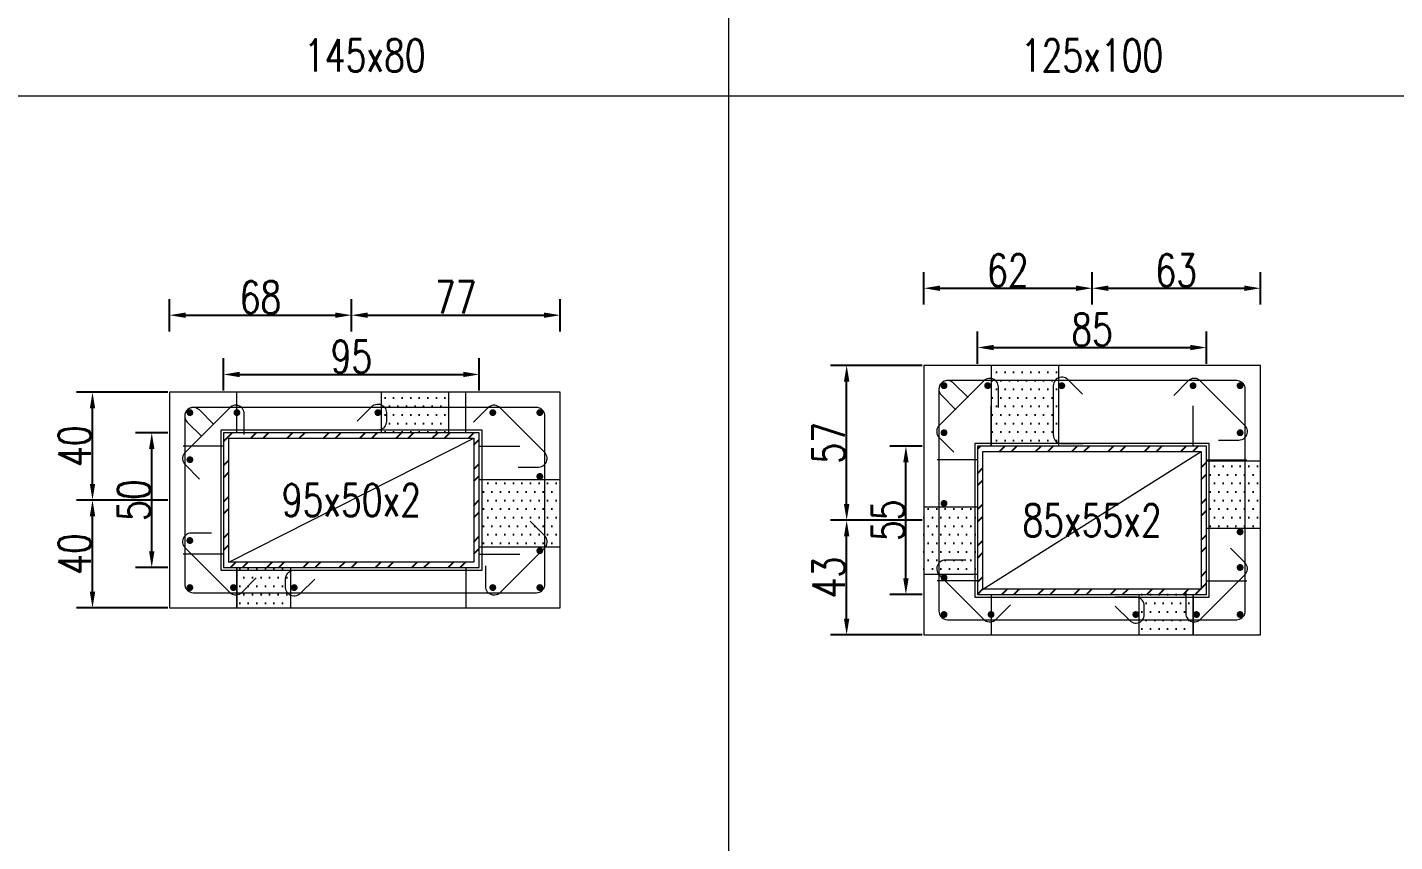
# Model space of a CAD drawing. Header units: millimetres. Extents: x 0 to 3905, y 0 to 8880.
# Drawn here: x 920 to 1427, y 7763 to 8065 of the extents above; entities that cross this region are included whole.
import ezdxf
from ezdxf.enums import TextEntityAlignment as Align

# ---------------------------------------------------------------- set-up
doc = ezdxf.new("R2010")
doc.units = ezdxf.units.MM
doc.layers.get('DEFPOINTS').update_dxf_attribs({"color": 3})
for name, color, linetype in [('Hatch線', 6, 'Continuous'), ('TC-鋼粱', 132, 'Continuous'), ('主筋斷面', 2, 'Continuous'), ('文字-斷面尺寸', 7, 'Continuous'), ('文字-輔助字', 7, 'Continuous'), ('柱斷面線', 4, 'Continuous'), ('標註字', 4, 'Continuous'), ('箍筋線', 1, 'Continuous'), ('網格線', 7, 'Continuous'), ('鋼柱', 11, 'Continuous')]:
    doc.layers.add(name, color=color, linetype=linetype)
doc.styles.add('note', font='txt.shx', dxfattribs={"width": 0.75, "height": 12})
doc.styles.add('txt', font='txt.shx', dxfattribs={"height": 0.2, "bigfont": 'chineset.shx'})
doc.dimstyles.new('RCAD_DIM', dxfattribs={"dimtxt": 12, "dimasz": 6, "dimexe": 6, "dimexo": 0.625, "dimtad": 1, "dimdec": 0, "dimdsep": 46, "dimtxsty": 'note', "dimcen": 2.5, "dimclrd": 256, "dimclre": 256, "dimclrt": 256, "dimadec": 0, "dimazin": 0, "dimtfac": 1, "dimtmove": 0, "dimatfit": 3, "dimfxl": 0, "dimtolj": 1, "dimarcsym": 0})

# ---------------------------------------------------------------- blocks, each defined once
blk = doc.blocks.new('*D660')
at = {"layer": 'DEFPOINTS', "color": 0}
for p in [(1087.5, 7936.625), (992.5, 7930), (1087.5, 7930)]:
    blk.add_point(p, dxfattribs=at)
at = {"layer": '標註字', "lineweight": -2}
for p, q in [((992.5, 7930.625), (992.5, 7942.625)), ((1087.5, 7930.625), (1087.5, 7942.625)), ((998.5, 7936.625), (1081.5, 7936.625))]:
    blk.add_line(p, q, dxfattribs=at)
at = {"layer": '標註字'}
for points in [[(998.5, 7937.625), (998.5, 7935.625), (992.5, 7936.625)], [(1081.5, 7935.625), (1081.5, 7937.625), (1087.5, 7936.625)]]:
    blk.add_solid(points, dxfattribs=at)
at = {"layer": '標註字', "insert": (1040, 7943.25), "char_height": 12, "attachment_point": 5, "style": 'note'}
blk.add_mtext('\\A1;95', dxfattribs=at)
blk = doc.blocks.new('*D661')
at = {"layer": 'DEFPOINTS', "color": 0}
for p in [(965.88, 7915), (972.5, 7915), (972.5, 7865)]:
    blk.add_point(p, dxfattribs=at)
at = {"layer": '標註字', "lineweight": -2}
for p, q in [((971.88, 7915), (959.88, 7915)), ((965.88, 7871), (965.88, 7909)), ((971.88, 7865), (959.88, 7865))]:
    blk.add_line(p, q, dxfattribs=at)
at = {"layer": '標註字'}
for points in [[(966.88, 7909), (964.88, 7909), (965.88, 7915)], [(964.88, 7871), (966.88, 7871), (965.88, 7865)]]:
    blk.add_solid(points, dxfattribs=at)
at = {"layer": '標註字', "insert": (959.25, 7890), "char_height": 12, "attachment_point": 5, "rotation": 90, "style": 'note'}
blk.add_mtext('\\A1;50', dxfattribs=at)
blk = doc.blocks.new('*D662')
at = {"layer": 'DEFPOINTS', "color": 0}
for p in [(1040, 7958.62), (972.5, 7952), (1040, 7952)]:
    blk.add_point(p, dxfattribs=at)
at = {"layer": '標註字', "lineweight": -2}
for p, q in [((972.5, 7952.62), (972.5, 7964.62)), ((1040, 7952.62), (1040, 7964.62)), ((978.5, 7958.62), (1034, 7958.62))]:
    blk.add_line(p, q, dxfattribs=at)
at = {"layer": '標註字'}
for points in [[(978.5, 7959.62), (978.5, 7957.62), (972.5, 7958.62)], [(1034, 7957.62), (1034, 7959.62), (1040, 7958.62)]]:
    blk.add_solid(points, dxfattribs=at)
at = {"layer": '標註字', "insert": (1006.25, 7965.25), "char_height": 12, "attachment_point": 5, "style": 'note'}
blk.add_mtext('\\A1;68', dxfattribs=at)
blk = doc.blocks.new('*D663')
at = {"layer": 'DEFPOINTS', "color": 0}
for p in [(1117.5, 7958.62), (1040, 7952), (1117.5, 7952)]:
    blk.add_point(p, dxfattribs=at)
at = {"layer": '標註字', "lineweight": -2}
for p, q in [((1040, 7952.62), (1040, 7964.62)), ((1117.5, 7952.62), (1117.5, 7964.62)), ((1046, 7958.62), (1111.5, 7958.62))]:
    blk.add_line(p, q, dxfattribs=at)
at = {"layer": '標註字'}
for points in [[(1046, 7959.62), (1046, 7957.62), (1040, 7958.62)], [(1111.5, 7957.62), (1111.5, 7959.62), (1117.5, 7958.62)]]:
    blk.add_solid(points, dxfattribs=at)
at = {"layer": '標註字', "insert": (1078.75, 7965.25), "char_height": 12, "attachment_point": 5, "style": 'note'}
blk.add_mtext('\\A1;77', dxfattribs=at)
blk = doc.blocks.new('*D664')
at = {"layer": 'DEFPOINTS', "color": 0}
for p in [(943.88, 7890), (972.5, 7890), (972.5, 7850)]:
    blk.add_point(p, dxfattribs=at)
at = {"layer": '標註字', "lineweight": -2}
for p, q in [((971.88, 7890), (937.88, 7890)), ((943.88, 7856), (943.88, 7884)), ((971.88, 7850), (937.88, 7850))]:
    blk.add_line(p, q, dxfattribs=at)
at = {"layer": '標註字'}
for points in [[(944.88, 7884), (942.88, 7884), (943.88, 7890)], [(942.88, 7856), (944.88, 7856), (943.88, 7850)]]:
    blk.add_solid(points, dxfattribs=at)
at = {"layer": '標註字', "insert": (937.25, 7870), "char_height": 12, "attachment_point": 5, "rotation": 90, "style": 'note'}
blk.add_mtext('\\A1;40', dxfattribs=at)
blk = doc.blocks.new('*D665')
at = {"layer": 'DEFPOINTS', "color": 0}
for p in [(943.88, 7930), (972.5, 7930), (972.5, 7890)]:
    blk.add_point(p, dxfattribs=at)
at = {"layer": '標註字', "lineweight": -2}
for p, q in [((971.88, 7930), (937.88, 7930)), ((943.88, 7896), (943.88, 7924)), ((971.88, 7890), (937.88, 7890))]:
    blk.add_line(p, q, dxfattribs=at)
at = {"layer": '標註字'}
for points in [[(944.88, 7924), (942.88, 7924), (943.88, 7930)], [(942.88, 7896), (944.88, 7896), (943.88, 7890)]]:
    blk.add_solid(points, dxfattribs=at)
at = {"layer": '標註字', "insert": (937.25, 7910), "char_height": 12, "attachment_point": 5, "rotation": 90, "style": 'note'}
blk.add_mtext('\\A1;40', dxfattribs=at)
blk = doc.blocks.new('Circle_Filled')
at = {"const_width": 0.5}
blk.add_lwpolyline([(-0.25, 0, 1), (0.25, 0, 1)], format="xyb", close=True, dxfattribs=at)
blk = doc.blocks.new('*D792')
at = {"layer": 'DEFPOINTS', "color": 0}
for p in [(1357.5, 7946.62), (1272.5, 7940), (1357.5, 7940)]:
    blk.add_point(p, dxfattribs=at)
at = {"layer": '標註字', "lineweight": -2}
for p, q in [((1272.5, 7940.62), (1272.5, 7952.62)), ((1357.5, 7940.62), (1357.5, 7952.62)), ((1278.5, 7946.62), (1351.5, 7946.62))]:
    blk.add_line(p, q, dxfattribs=at)
at = {"layer": '標註字'}
for points in [[(1278.5, 7947.62), (1278.5, 7945.62), (1272.5, 7946.62)], [(1351.5, 7945.62), (1351.5, 7947.62), (1357.5, 7946.62)]]:
    blk.add_solid(points, dxfattribs=at)
at = {"layer": '標註字', "insert": (1315, 7953.25), "char_height": 12, "attachment_point": 5, "style": 'note'}
blk.add_mtext('\\A1;85', dxfattribs=at)
blk = doc.blocks.new('*D793')
at = {"layer": 'DEFPOINTS', "color": 0}
for p in [(1245.88, 7910), (1252.5, 7910), (1252.5, 7855)]:
    blk.add_point(p, dxfattribs=at)
at = {"layer": '標註字', "lineweight": -2}
for p, q in [((1251.88, 7910), (1239.88, 7910)), ((1245.88, 7861), (1245.88, 7904)), ((1251.88, 7855), (1239.88, 7855))]:
    blk.add_line(p, q, dxfattribs=at)
at = {"layer": '標註字'}
for points in [[(1246.88, 7904), (1244.88, 7904), (1245.88, 7910)], [(1244.88, 7861), (1246.88, 7861), (1245.88, 7855)]]:
    blk.add_solid(points, dxfattribs=at)
at = {"layer": '標註字', "insert": (1239.25, 7882.5), "char_height": 12, "attachment_point": 5, "rotation": 90, "style": 'note'}
blk.add_mtext('\\A1;55', dxfattribs=at)
blk = doc.blocks.new('*D794')
at = {"layer": 'DEFPOINTS', "color": 0}
for p in [(1315, 7968.62), (1252.5, 7962), (1315, 7962)]:
    blk.add_point(p, dxfattribs=at)
at = {"layer": '標註字', "lineweight": -2}
for p, q in [((1252.5, 7962.62), (1252.5, 7974.62)), ((1315, 7962.62), (1315, 7974.62)), ((1258.5, 7968.62), (1309, 7968.62))]:
    blk.add_line(p, q, dxfattribs=at)
at = {"layer": '標註字'}
for points in [[(1258.5, 7969.62), (1258.5, 7967.62), (1252.5, 7968.62)], [(1309, 7967.62), (1309, 7969.62), (1315, 7968.62)]]:
    blk.add_solid(points, dxfattribs=at)
at = {"layer": '標註字', "insert": (1283.75, 7975.25), "char_height": 12, "attachment_point": 5, "style": 'note'}
blk.add_mtext('\\A1;62', dxfattribs=at)
blk = doc.blocks.new('*D795')
at = {"layer": 'DEFPOINTS', "color": 0}
for p in [(1377.5, 7968.62), (1315, 7962), (1377.5, 7962)]:
    blk.add_point(p, dxfattribs=at)
at = {"layer": '標註字', "lineweight": -2}
for p, q in [((1315, 7962.62), (1315, 7974.62)), ((1377.5, 7962.62), (1377.5, 7974.62)), ((1321, 7968.62), (1371.5, 7968.62))]:
    blk.add_line(p, q, dxfattribs=at)
at = {"layer": '標註字'}
for points in [[(1321, 7969.62), (1321, 7967.62), (1315, 7968.62)], [(1371.5, 7967.62), (1371.5, 7969.62), (1377.5, 7968.62)]]:
    blk.add_solid(points, dxfattribs=at)
at = {"layer": '標註字', "insert": (1346.25, 7975.25), "char_height": 12, "attachment_point": 5, "style": 'note'}
blk.add_mtext('\\A1;63', dxfattribs=at)
blk = doc.blocks.new('*D796')
at = {"layer": 'DEFPOINTS', "color": 0}
for p in [(1223.88, 7882.5), (1252.5, 7882.5), (1252.5, 7840)]:
    blk.add_point(p, dxfattribs=at)
at = {"layer": '標註字', "lineweight": -2}
for p, q in [((1251.88, 7882.5), (1217.88, 7882.5)), ((1223.88, 7846), (1223.88, 7876.5)), ((1251.88, 7840), (1217.88, 7840))]:
    blk.add_line(p, q, dxfattribs=at)
at = {"layer": '標註字'}
for points in [[(1224.88, 7876.5), (1222.88, 7876.5), (1223.88, 7882.5)], [(1222.88, 7846), (1224.88, 7846), (1223.88, 7840)]]:
    blk.add_solid(points, dxfattribs=at)
at = {"layer": '標註字', "insert": (1217.25, 7861.25), "char_height": 12, "attachment_point": 5, "rotation": 90, "style": 'note'}
blk.add_mtext('\\A1;43', dxfattribs=at)
blk = doc.blocks.new('*D797')
at = {"layer": 'DEFPOINTS', "color": 0}
for p in [(1223.88, 7940), (1252.5, 7940), (1252.5, 7882.5)]:
    blk.add_point(p, dxfattribs=at)
at = {"layer": '標註字', "lineweight": -2}
for p, q in [((1251.88, 7940), (1217.88, 7940)), ((1223.88, 7888.5), (1223.88, 7934)), ((1251.88, 7882.5), (1217.88, 7882.5))]:
    blk.add_line(p, q, dxfattribs=at)
at = {"layer": '標註字'}
for points in [[(1224.88, 7934), (1222.88, 7934), (1223.88, 7940)], [(1222.88, 7888.5), (1224.88, 7888.5), (1223.88, 7882.5)]]:
    blk.add_solid(points, dxfattribs=at)
at = {"layer": '標註字', "insert": (1217.25, 7911.25), "char_height": 12, "attachment_point": 5, "rotation": 90, "style": 'note'}
blk.add_mtext('\\A1;57', dxfattribs=at)

msp = doc.modelspace()

# ---------------------------------------------------------------- hatches: boundary and pattern name
at = {"layer": 'Hatch線'}
h = msp.add_hatch(dxfattribs=at)
h.set_pattern_fill('ANSI32', color=256, style=0)
h.paths.add_polyline_path([(992.5, 7865), (1087.5, 7865), (1087.5, 7915), (992.5, 7915)], flags=17)
h.paths.add_polyline_path([(994.5, 7867), (994.5, 7913), (1085.5, 7913), (1085.5, 7867)])
h = msp.add_hatch(dxfattribs=at)
h.set_pattern_fill('ANSI32', color=256, style=0)
h.paths.add_polyline_path([(1272.5, 7855), (1357.5, 7855), (1357.5, 7910), (1272.5, 7910)], flags=17)
h.paths.add_polyline_path([(1274.5, 7857), (1274.5, 7908), (1355.5, 7908), (1355.5, 7857)])
at = {"layer": 'TC-鋼粱'}
h = msp.add_hatch(dxfattribs=at)
h.set_pattern_fill('DOTS', color=256, scale=2, style=0)
h.paths.add_polyline_path([(1302.5, 7940), (1277.5, 7940), (1277.5, 7910), (1302.5, 7910)], flags=17)
h = msp.add_hatch(dxfattribs=at)
h.set_pattern_fill('DOTS', color=256, scale=2, style=0)
h.paths.add_polyline_path([(1076.11, 7930), (1051.11, 7930), (1051.11, 7915), (1076.11, 7915)], flags=17)
h = msp.add_hatch(dxfattribs=at)
h.set_pattern_fill('DOTS', color=256, scale=2, style=0)
h.paths.add_polyline_path([(1377.5, 7879.5), (1377.5, 7904.5), (1357.5, 7904.5), (1357.5, 7879.5)], flags=17)
h = msp.add_hatch(dxfattribs=at)
h.set_pattern_fill('DOTS', color=256, scale=2, style=0)
h.paths.add_polyline_path([(1117.5, 7872.5), (1117.5, 7897.5), (1087.5, 7897.5), (1087.5, 7872.5)], flags=17)
h = msp.add_hatch(dxfattribs=at)
h.set_pattern_fill('DOTS', color=256, scale=2, style=0)
h.paths.add_polyline_path([(1252.5, 7887.5), (1252.5, 7862.5), (1272.5, 7862.5), (1272.5, 7887.5)], flags=17)
h = msp.add_hatch(dxfattribs=at)
h.set_pattern_fill('DOTS', color=256, scale=2, style=0)
h.paths.add_polyline_path([(997.5, 7850), (1017.5, 7850), (1017.5, 7865), (997.5, 7865)], flags=17)
h = msp.add_hatch(dxfattribs=at)
h.set_pattern_fill('DOTS', color=256, scale=2, style=0)
h.paths.add_polyline_path([(1332.5, 7840), (1352.5, 7840), (1352.5, 7855), (1332.5, 7855)], flags=17)

# ---------------------------------------------------------------- linework, layer by layer
at = {"layer": 'DEFPOINTS', "lineweight": 5}
for points in [[(997.5, 7915), (997.5, 7930)], [(1082.5, 7915), (1082.5, 7930)], [(1277.5, 7910), (1277.5, 7925)], [(1352.5, 7910), (1352.5, 7925)], [(992.5, 7864), (1088.5, 7864), (1088.5, 7916), (991.5, 7916), (991.5, 7864), (992.5, 7864)], [(992.5, 7910), (977.5, 7910)], [(994.5, 7867), (1085.5, 7913)], [(1087.5, 7910), (1102.5, 7910)], [(1272.5, 7854), (1358.5, 7854), (1358.5, 7911), (1271.5, 7911), (1271.5, 7854), (1272.5, 7854)], [(1272.5, 7905), (1257.5, 7905)], [(1274.5, 7857), (1355.5, 7908)], [(1357.5, 7905), (1372.5, 7905)], [(992.5, 7870), (977.5, 7870)], [(1087.5, 7870), (1102.5, 7870)], [(997.5, 7865), (997.5, 7850)], [(1082.5, 7865), (1082.5, 7850)], [(1272.5, 7860), (1257.5, 7860)], [(1357.5, 7860), (1372.5, 7860)], [(1277.5, 7855), (1277.5, 7840)], [(1352.5, 7855), (1352.5, 7840)]]:
    msp.add_lwpolyline(points, dxfattribs=at)
at = {"layer": 'TC-鋼粱', "lineweight": 5}
for points in [[(1277.5, 7940), (1277.5, 7910)], [(1302.5, 7940), (1302.5, 7910)], [(1051.11, 7930), (1051.11, 7915)], [(1076.11, 7930), (1076.11, 7915)], [(1377.5, 7904.5), (1357.5, 7904.5)], [(1117.5, 7897.5), (1087.5, 7897.5)], [(1252.5, 7887.5), (1272.5, 7887.5)], [(1377.5, 7879.5), (1357.5, 7879.5)], [(1117.5, 7872.5), (1087.5, 7872.5)], [(997.5, 7850), (997.5, 7865)], [(1017.5, 7850), (1017.5, 7865)], [(1252.5, 7862.5), (1272.5, 7862.5)], [(1332.5, 7840), (1332.5, 7855)], [(1352.5, 7840), (1352.5, 7855)]]:
    msp.add_lwpolyline(points, dxfattribs=at)
at = {"layer": '柱斷面線', "lineweight": 5}
for points in [[(1252.5, 7840), (1377.5, 7840), (1377.5, 7940), (1252.5, 7940), (1252.5, 7840)], [(972.5, 7850), (1117.5, 7850), (1117.5, 7930), (972.5, 7930), (972.5, 7850)]]:
    msp.add_lwpolyline(points, dxfattribs=at)
at = {"layer": '箍筋線', "lineweight": 5}
for points in [[(1280.23, 7924.39), (1280.23, 7932.01), (1280.18, 7932.54), (1280.05, 7933.06), (1279.83, 7933.55), (1279.53, 7933.99), (1279.17, 7934.38), (1278.74, 7934.7), (1278.27, 7934.94), (1277.76, 7935.11), (1277.23, 7935.18), (1276.7, 7935.17), (1276.17, 7935.06), (1275.67, 7934.87), (1275.21, 7934.6), (1274.81, 7934.26), (1258.24, 7917.69), (1257.89, 7917.27), (1257.61, 7916.79), (1257.42, 7916.27), (1257.33, 7915.73), (1257.33, 7915.17), (1257.42, 7914.63), (1257.61, 7914.11), (1257.89, 7913.63), (1258.24, 7913.2), (1263.63, 7907.82)], [(1311.4, 7929.32), (1306.01, 7934.71), (1305.61, 7935.05), (1305.15, 7935.32), (1304.65, 7935.51), (1304.13, 7935.62), (1303.59, 7935.63), (1303.06, 7935.56), (1302.55, 7935.39), (1302.08, 7935.15), (1301.65, 7934.83), (1301.29, 7934.44), (1300.99, 7934), (1300.77, 7933.51), (1300.64, 7932.99), (1300.59, 7932.46), (1300.59, 7914.17), (1300.64, 7913.62), (1300.79, 7913.09), (1301.02, 7912.59), (1301.34, 7912.13), (1301.73, 7911.74), (1302.18, 7911.43), (1302.68, 7911.19), (1303.22, 7911.05), (1303.77, 7911), (1311.39, 7911)], [(1361.89, 7912.27), (1369.51, 7912.27), (1370.04, 7912.32), (1370.56, 7912.45), (1371.05, 7912.67), (1371.49, 7912.97), (1371.88, 7913.33), (1372.2, 7913.76), (1372.44, 7914.23), (1372.61, 7914.74), (1372.68, 7915.27), (1372.67, 7915.8), (1372.56, 7916.33), (1372.37, 7916.83), (1372.1, 7917.29), (1371.76, 7917.69), (1355.19, 7934.26), (1354.77, 7934.61), (1354.29, 7934.89), (1353.77, 7935.08), (1353.23, 7935.17), (1352.67, 7935.17), (1352.13, 7935.08), (1351.61, 7934.89), (1351.13, 7934.61), (1350.7, 7934.26), (1345.32, 7928.87)], [(1268.94, 7928.05), (1263.56, 7933.44), (1263.15, 7933.78), (1262.69, 7934.05), (1262.19, 7934.24), (1261.67, 7934.35), (1261.13, 7934.36), (1260.6, 7934.29), (1260.09, 7934.12), (1259.62, 7933.88), (1259.19, 7933.56), (1258.83, 7933.17), (1258.53, 7932.73), (1258.31, 7932.24), (1258.18, 7931.72), (1258.13, 7931.19), (1258.13, 7848.81), (1258.18, 7848.26), (1258.33, 7847.72), (1258.56, 7847.22), (1258.88, 7846.77), (1259.27, 7846.38), (1259.72, 7846.06), (1260.22, 7845.83), (1260.76, 7845.68), (1261.31, 7845.63), (1368.69, 7845.63), (1369.24, 7845.68), (1369.78, 7845.83), (1370.28, 7846.06), (1370.73, 7846.38), (1371.12, 7846.77), (1371.44, 7847.22), (1371.67, 7847.72), (1371.82, 7848.26), (1371.87, 7848.81), (1371.87, 7931.19), (1371.82, 7931.74), (1371.67, 7932.28), (1371.44, 7932.78), (1371.12, 7933.23), (1370.73, 7933.62), (1370.28, 7933.94), (1369.78, 7934.17), (1369.24, 7934.32), (1368.69, 7934.37), (1261.31, 7934.37), (1260.78, 7934.32), (1260.26, 7934.19), (1259.77, 7933.97), (1259.33, 7933.67), (1258.94, 7933.31), (1258.62, 7932.88), (1258.38, 7932.41), (1258.21, 7931.9), (1258.14, 7931.37), (1258.15, 7930.83), (1258.26, 7930.31), (1258.45, 7929.81), (1258.72, 7929.35), (1259.06, 7928.94), (1264.45, 7923.56)], [(1000.23, 7914.39), (1000.23, 7922.01), (1000.18, 7922.54), (1000.05, 7923.06), (999.83, 7923.55), (999.53, 7923.99), (999.17, 7924.38), (998.74, 7924.7), (998.27, 7924.94), (997.76, 7925.11), (997.23, 7925.18), (996.7, 7925.17), (996.17, 7925.06), (995.67, 7924.87), (995.21, 7924.6), (994.81, 7924.26), (978.24, 7907.69), (977.89, 7907.27), (977.61, 7906.79), (977.42, 7906.27), (977.33, 7905.73), (977.33, 7905.17), (977.42, 7904.63), (977.61, 7904.11), (977.89, 7903.63), (978.24, 7903.2), (983.63, 7897.82)], [(1042.2, 7919.32), (1047.59, 7924.71), (1048, 7925.05), (1048.46, 7925.32), (1048.96, 7925.51), (1049.48, 7925.62), (1050.01, 7925.63), (1050.54, 7925.56), (1051.05, 7925.39), (1051.52, 7925.15), (1051.95, 7924.83), (1052.32, 7924.44), (1052.61, 7924), (1052.83, 7923.51), (1052.97, 7922.99), (1053.01, 7922.46), (1053.01, 7919.17), (1052.96, 7918.62), (1052.82, 7918.09), (1052.59, 7917.59), (1052.27, 7917.13), (1051.88, 7916.74), (1051.42, 7916.43), (1050.92, 7916.19), (1050.39, 7916.05), (1049.84, 7916), (1042.22, 7916)], [(1101.89, 7902.27), (1109.51, 7902.27), (1110.04, 7902.32), (1110.56, 7902.45), (1111.05, 7902.67), (1111.49, 7902.97), (1111.88, 7903.33), (1112.2, 7903.76), (1112.44, 7904.23), (1112.61, 7904.74), (1112.68, 7905.27), (1112.67, 7905.8), (1112.56, 7906.33), (1112.37, 7906.83), (1112.1, 7907.29), (1111.76, 7907.69), (1095.19, 7924.26), (1094.77, 7924.61), (1094.29, 7924.89), (1093.77, 7925.08), (1093.23, 7925.17), (1092.67, 7925.17), (1092.13, 7925.08), (1091.61, 7924.89), (1091.13, 7924.61), (1090.7, 7924.26), (1085.32, 7918.87)], [(988.94, 7918.05), (983.56, 7923.44), (983.15, 7923.78), (982.69, 7924.05), (982.19, 7924.24), (981.67, 7924.35), (981.13, 7924.36), (980.6, 7924.29), (980.09, 7924.12), (979.62, 7923.88), (979.19, 7923.56), (978.83, 7923.17), (978.53, 7922.73), (978.31, 7922.24), (978.18, 7921.72), (978.14, 7921.19), (978.14, 7858.81), (978.18, 7858.26), (978.33, 7857.72), (978.56, 7857.22), (978.88, 7856.77), (979.27, 7856.38), (979.72, 7856.06), (980.22, 7855.83), (980.76, 7855.68), (981.31, 7855.63), (1108.69, 7855.63), (1109.24, 7855.68), (1109.78, 7855.83), (1110.28, 7856.06), (1110.73, 7856.38), (1111.12, 7856.77), (1111.44, 7857.22), (1111.67, 7857.72), (1111.82, 7858.26), (1111.86, 7858.81), (1111.86, 7921.19), (1111.82, 7921.74), (1111.67, 7922.28), (1111.44, 7922.78), (1111.12, 7923.23), (1110.73, 7923.62), (1110.28, 7923.94), (1109.78, 7924.17), (1109.24, 7924.32), (1108.69, 7924.37), (981.31, 7924.37), (980.78, 7924.32), (980.26, 7924.19), (979.77, 7923.97), (979.33, 7923.67), (978.94, 7923.31), (978.62, 7922.88), (978.38, 7922.41), (978.21, 7921.9), (978.14, 7921.37), (978.15, 7920.83), (978.26, 7920.31), (978.45, 7919.81), (978.72, 7919.35), (979.06, 7918.94), (984.45, 7913.56)], [(1089.77, 7865.61), (1089.77, 7857.99), (1089.82, 7857.46), (1089.95, 7856.94), (1090.17, 7856.45), (1090.47, 7856.01), (1090.83, 7855.62), (1091.26, 7855.3), (1091.73, 7855.06), (1092.24, 7854.89), (1092.77, 7854.82), (1093.3, 7854.83), (1093.83, 7854.94), (1094.33, 7855.13), (1094.79, 7855.4), (1095.19, 7855.74), (1111.76, 7872.31), (1112.11, 7872.73), (1112.39, 7873.21), (1112.58, 7873.73), (1112.67, 7874.27), (1112.67, 7874.83), (1112.58, 7875.37), (1112.39, 7875.89), (1112.11, 7876.37), (1111.76, 7876.8), (1106.37, 7882.18)], [(988.11, 7877.73), (980.49, 7877.73), (979.96, 7877.68), (979.44, 7877.55), (978.95, 7877.33), (978.51, 7877.03), (978.12, 7876.67), (977.8, 7876.24), (977.56, 7875.77), (977.39, 7875.26), (977.32, 7874.73), (977.33, 7874.2), (977.44, 7873.67), (977.63, 7873.17), (977.9, 7872.71), (978.24, 7872.31), (994.81, 7855.74), (995.23, 7855.39), (995.71, 7855.11), (996.23, 7854.92), (996.77, 7854.83), (997.33, 7854.83), (997.87, 7854.92), (998.39, 7855.11), (998.87, 7855.39), (999.3, 7855.74), (1004.68, 7861.13)], [(1349.77, 7855.61), (1349.77, 7847.99), (1349.82, 7847.46), (1349.95, 7846.94), (1350.17, 7846.45), (1350.47, 7846.01), (1350.83, 7845.62), (1351.26, 7845.3), (1351.73, 7845.06), (1352.24, 7844.89), (1352.77, 7844.82), (1353.3, 7844.83), (1353.83, 7844.94), (1354.33, 7845.13), (1354.79, 7845.4), (1355.19, 7845.74), (1371.76, 7862.31), (1372.11, 7862.73), (1372.39, 7863.21), (1372.58, 7863.73), (1372.67, 7864.27), (1372.67, 7864.83), (1372.58, 7865.37), (1372.39, 7865.89), (1372.11, 7866.37), (1371.76, 7866.8), (1366.37, 7872.18)], [(1026.4, 7860.68), (1021.01, 7855.29), (1020.61, 7854.95), (1020.15, 7854.68), (1019.65, 7854.49), (1019.13, 7854.38), (1018.59, 7854.37), (1018.06, 7854.44), (1017.55, 7854.61), (1017.08, 7854.85), (1016.65, 7855.17), (1016.29, 7855.56), (1015.99, 7856), (1015.77, 7856.49), (1015.64, 7857.01), (1015.59, 7857.54), (1015.59, 7860.83), (1015.64, 7861.38), (1015.79, 7861.91), (1016.02, 7862.41), (1016.34, 7862.87), (1016.73, 7863.26), (1017.18, 7863.57), (1017.68, 7863.81), (1018.22, 7863.95), (1018.77, 7864), (1026.39, 7864)], [(1268.11, 7867.73), (1260.49, 7867.73), (1259.96, 7867.68), (1259.44, 7867.55), (1258.95, 7867.33), (1258.51, 7867.03), (1258.12, 7866.67), (1257.8, 7866.24), (1257.56, 7865.77), (1257.39, 7865.26), (1257.32, 7864.73), (1257.33, 7864.2), (1257.44, 7863.67), (1257.63, 7863.17), (1257.9, 7862.71), (1258.24, 7862.31), (1274.81, 7845.74), (1275.23, 7845.39), (1275.71, 7845.11), (1276.23, 7844.92), (1276.77, 7844.83), (1277.33, 7844.83), (1277.87, 7844.92), (1278.39, 7845.11), (1278.87, 7845.39), (1279.3, 7845.74), (1284.68, 7851.13)], [(1323.6, 7850.68), (1328.98, 7845.29), (1329.39, 7844.95), (1329.85, 7844.68), (1330.35, 7844.49), (1330.87, 7844.38), (1331.41, 7844.37), (1331.94, 7844.44), (1332.44, 7844.61), (1332.92, 7844.85), (1333.35, 7845.17), (1333.71, 7845.56), (1334.01, 7846), (1334.23, 7846.49), (1334.36, 7847.01), (1334.4, 7847.54), (1334.4, 7850.83), (1334.36, 7851.38), (1334.21, 7851.91), (1333.98, 7852.41), (1333.66, 7852.87), (1333.27, 7853.26), (1332.82, 7853.57), (1332.32, 7853.81), (1331.78, 7853.95), (1331.23, 7854), (1323.61, 7854)]]:
    msp.add_lwpolyline(points, dxfattribs=at)
at = {"layer": '網格線', "lineweight": 5}
for points in [[(1180, 8070), (1180, 8040)], [(910, 8040), (1180, 8040)], [(1180, 8040), (1450, 8040)], [(1180, 8040), (1180, 7668)]]:
    msp.add_lwpolyline(points, dxfattribs=at)
at = {"layer": '鋼柱', "lineweight": 5}
for points in [[(992.5, 7865), (1087.5, 7865), (1087.5, 7915), (992.5, 7915), (992.5, 7865)], [(994.5, 7867), (994.5, 7913), (1085.5, 7913), (1085.5, 7867), (994.5, 7867)], [(1272.5, 7855), (1357.5, 7855), (1357.5, 7910), (1272.5, 7910), (1272.5, 7855)], [(1274.5, 7857), (1274.5, 7908), (1355.5, 7908), (1355.5, 7857), (1274.5, 7857)]]:
    msp.add_lwpolyline(points, dxfattribs=at)

# ---------------------------------------------------------------- block references
at = {"layer": '主筋斷面', "lineweight": 5, "xscale": 2.539999961853027, "yscale": 2.539999961853027}
for p in [(1260.04, 7932.46), (1276.23, 7932.46), (1303.77, 7932.46), (1352.5, 7932.46), (1369.96, 7932.46), (980.04, 7922.46), (997.5, 7922.46), (1049.84, 7922.46), (1092.5, 7922.46), (1109.96, 7922.46), (1260.04, 7915), (1369.96, 7915), (980.04, 7905), (1109.96, 7898.77), (1260.04, 7888.77), (1369.96, 7878.23), (980.04, 7875), (1109.96, 7871.23), (1369.96, 7865), (980.04, 7857.54), (996.23, 7857.54), (1018.77, 7857.54), (1092.5, 7857.54), (1109.96, 7857.54), (1260.04, 7861.23), (1260.04, 7847.54), (1277.5, 7847.54), (1331.23, 7847.54), (1353.77, 7847.54), (1369.96, 7847.54)]:
    msp.add_blockref('Circle_Filled', p, dxfattribs=at)

# ---------------------------------------------------------------- texts
at = {"layer": '文字-斷面尺寸', "style": 'txt', "width": 0.75}
for s, p in [('145x80', (1045, 8055)), ('125x100', (1315, 8055))]:
    msp.add_text(s, height=12, dxfattribs=at).set_placement(p, align=Align.MIDDLE)
at = {"layer": '文字-輔助字', "style": 'txt', "width": 0.75}
for s, p in [('95x50x2', (1040, 7890)), ('85x55x2', (1315, 7882.5))]:
    msp.add_text(s, height=12, dxfattribs=at).set_placement(p, align=Align.MIDDLE)

# ---------------------------------------------------------------- dimensions: what is measured, and where the dimension line sits
at = {"layer": '標註字'}
for base, p1, p2, picture, middle in [((1314.99998, 7968.625), (1252.5, 7962), (1314.99998, 7962), '*D794', (1283.74999, 7975.25)), ((1377.5, 7968.625), (1314.99998, 7962), (1377.5, 7962), '*D795', (1346.24999, 7975.25)), ((1040.000001, 7958.625), (972.5, 7952), (1040.000001, 7952), '*D662', (1006.250001, 7965.25)), ((1117.5, 7958.625), (1040.000001, 7952), (1117.5, 7952), '*D663', (1078.750001, 7965.25)), ((1357.5, 7946.62), (1272.5, 7940), (1357.5, 7940), '*D792', (1315, 7953.25)), ((1087.5, 7936.62), (992.5, 7930), (1087.5, 7930), '*D660', (1040, 7943.25))]:
    dim = msp.add_linear_dim(base=base, p1=p1, p2=p2, dimstyle='RCAD_DIM', dxfattribs=at)
    dim.commit()
    dim.dimension.update_dxf_attribs({"geometry": picture, "text_midpoint": middle})
for base, p1, p2, picture, middle in [((1223.875, 7940), (1252.5, 7882.50001), (1252.5, 7940), '*D797', (1217.25, 7911.25)), ((943.88, 7930), (972.5, 7890), (972.5, 7930), '*D665', (937.25, 7910)), ((965.88, 7915), (972.5, 7865), (972.5, 7915), '*D661', (959.25, 7890)), ((1245.88, 7910), (1252.5, 7855), (1252.5, 7910), '*D793', (1239.25, 7882.5)), ((943.88, 7890), (972.5, 7850), (972.5, 7890), '*D664', (937.25, 7870)), ((1223.875, 7882.50001), (1252.5, 7840), (1252.5, 7882.50001), '*D796', (1217.25, 7861.25))]:
    dim = msp.add_linear_dim(base=base, p1=p1, p2=p2, angle=90, dimstyle='RCAD_DIM', dxfattribs=at)
    dim.commit()
    dim.dimension.update_dxf_attribs({"geometry": picture, "text_midpoint": middle})

doc.saveas('drawing.dxf')
